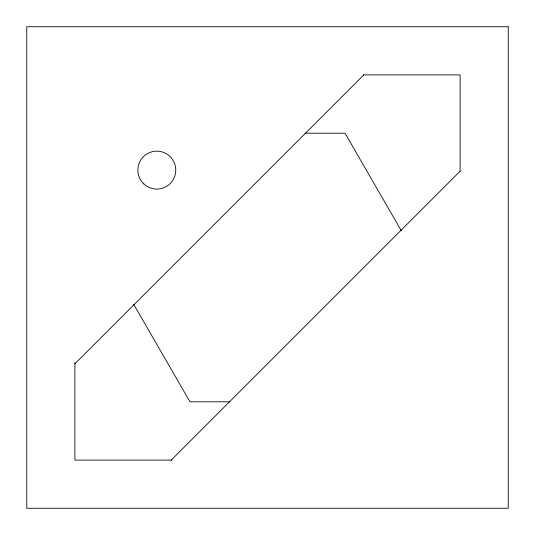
<?xml version="1.0" encoding="UTF-8"?>
<svg xmlns="http://www.w3.org/2000/svg" width="535" height="535" viewBox="0 0 535 535"><rect width="100%" height="100%" fill="white"/><g stroke="black" fill="none" stroke-linecap="round" stroke-linejoin="round"><path stroke-width="0.8" d="M74.9 363.8L363.8 74.9M171.2 460.1L460.1 171.2M363.325 74.9L460.1 74.9L460.1 171.474M305.017 133.208L345.035 133.208L401.303 230.679M229.983 401.792L189.965 401.792L133.696 304.321M171.755 460.1L74.9 460.1L74.9 362.69M508.25 26.75L26.75 26.75L26.75 508.25L508.25 508.25L508.25 26.75M143.815 183.906A18.959 18.959 0 0 0 175.266 174.477A18.959 18.959 0 0 0 151.378 151.953A18.959 18.959 0 0 0 143.815 183.906"/></g></svg>
